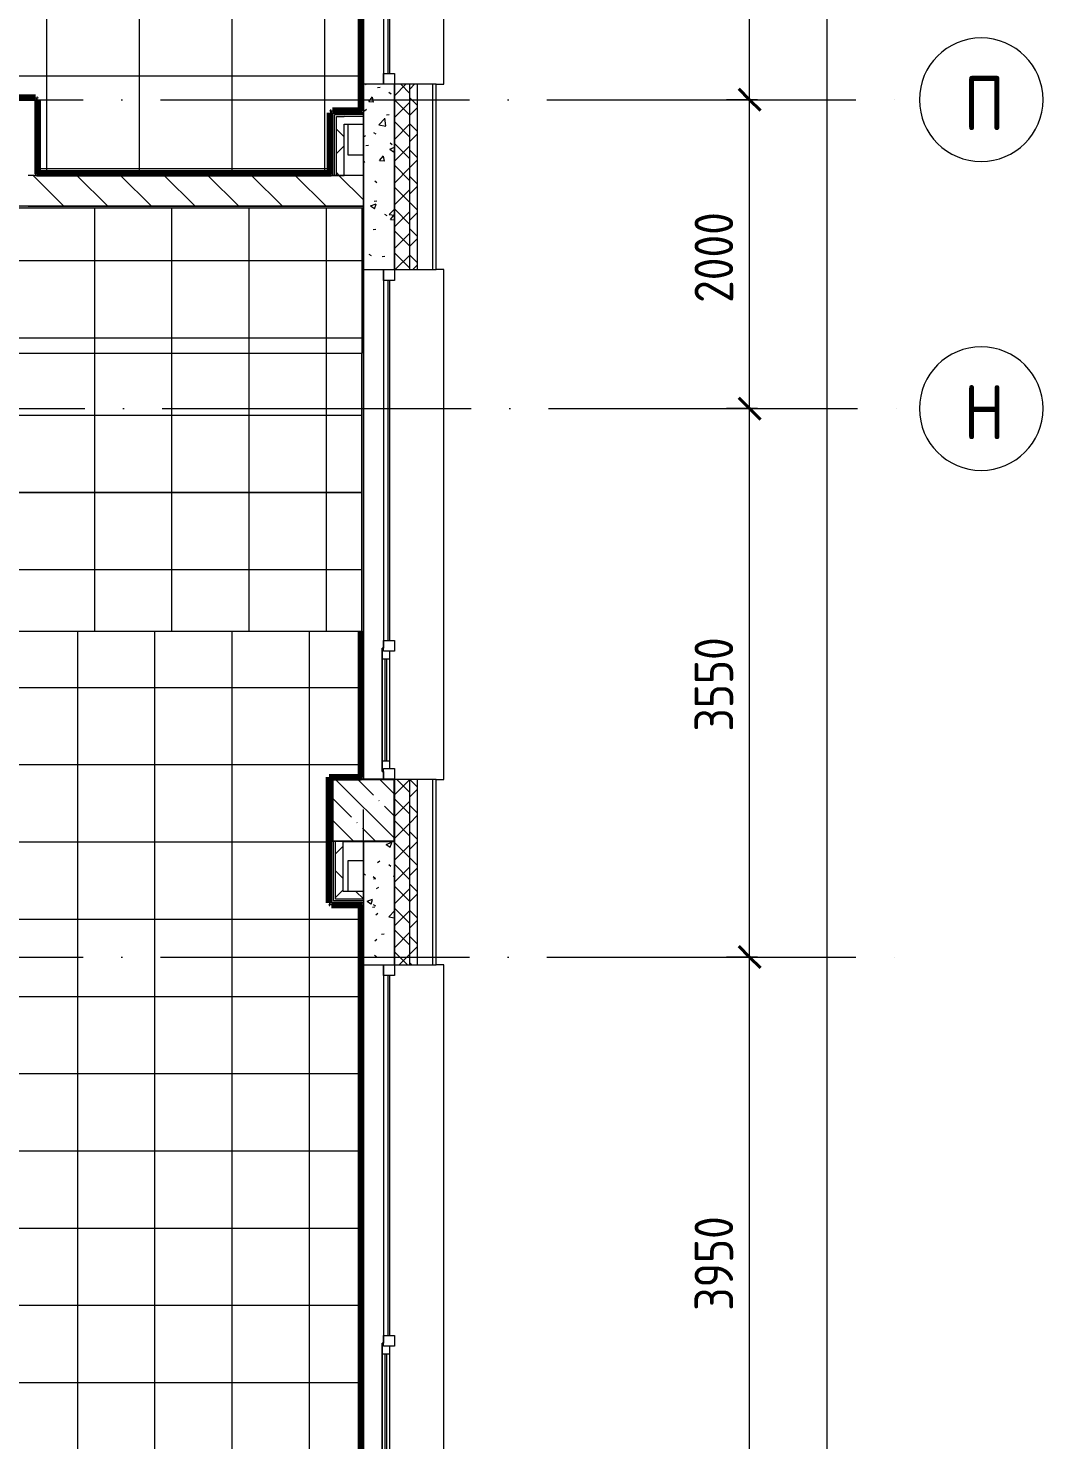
# Model space of a CAD drawing. Header units: millimetres. Extents: x 97 to 214665, y -4577 to 61202.
# Drawn here: x 208078 to 214665, y 36850 to 45988 of the extents above; entities that cross this region are included whole.
import ezdxf

# ---------------------------------------------------------------- set-up
doc = ezdxf.new("R2010")
doc.units = ezdxf.units.MM
doc.linetypes.add('ADSK_Линия сетки', pattern=[2500, 2000, -250, 0, -250])
for name, color, linetype, lineweight in [('A-____-____-DIMS', 211, 'Continuous', 9), ('A-____-____-DIMS-100', 211, 'Continuous', 9), ('A-FLOR-____-OTLN', 192, 'Continuous', 9), ('A-FLOR-____-PATT', 8, 'Continuous', 9), ('A-GLAZ-____-MCUT', 151, 'Continuous', 9), ('A-GLAZ-____-OTLN', 151, 'Continuous', 9), ('A-ROOF-____-OTLN', 132, 'Continuous', 9), ('A-ROOF-____-PATT', 132, 'Continuous', 9), ('A-WALL-____-MCUT', 113, 'Continuous', 9), ('A-WALL-____-PATT', 111, 'Continuous', 9), ('A-WALL-FNSH-MCUT', 113, 'Continuous', 9), ('I-WALL-____-OTLN', 2, 'Continuous', 9), ('S-COLS-____-MCUT', 52, 'Continuous', 9), ('S-COLS-____-OTLN', 52, 'Continuous', 9), ('S-GRID-____-IDEN', 1, 'Continuous', 20), ('S-GRID-____-OTLN', 1, 'Continuous', 9)]:
    doc.layers.add(name, color=color, linetype=linetype, lineweight=lineweight)
doc.styles.add('GOST Common', font='GOST_Common.ttf', dxfattribs={"width": 0.9, "height": 250})
doc.styles.add('GOST Common_2', font='GOST_Common.ttf', dxfattribs={"width": 0.9, "height": 350})
doc.dimstyles.new('ADSK_Основной_2_5_мм', dxfattribs={"dimscale": 304.8, "dimtxt": 0.824897, "dimasz": 0.463911, "dimexe": 0.492126, "dimexo": 0.001615, "dimgap": 0.098425, "dimtad": 1, "dimlfac": 304.8, "dimrnd": 0.01, "dimdsep": 46, "dimtxsty": 'GOST Common', "dimblk1": 'OBLIQUE', "dimblk2": 'OBLIQUE', "dimsah": 1, "dimcen": 0.09, "dimdle": 0.492126, "dimazin": 2, "dimtfac": 1, "dimtdec": 4, "dimtix": 1, "dimtmove": 0, "dimatfit": 3, "dimfxl": 1, "dimtvp": 1, "dimtolj": 1, "dimtzin": 0, "dimlwd": 20, "dimlwe": 20, "dimarcsym": 2})
doc.dimstyles.new('ADSK_Основной_2_5_мм_Округление_до_10_мм', dxfattribs={"dimscale": 304.8, "dimtxt": 0.824897, "dimasz": 0.463911, "dimexe": 0.492126, "dimexo": 0.001615, "dimgap": 0.098425, "dimtad": 1, "dimdec": 0, "dimlfac": 304.8, "dimrnd": 10, "dimdsep": 46, "dimtxsty": 'GOST Common', "dimblk1": 'OBLIQUE', "dimblk2": 'OBLIQUE', "dimsah": 1, "dimcen": 0.09, "dimdle": 0.492126, "dimazin": 2, "dimtfac": 1, "dimtdec": 4, "dimtix": 1, "dimtmove": 0, "dimatfit": 3, "dimfxl": 1, "dimtvp": 1, "dimtolj": 1, "dimtzin": 0, "dimlwd": 20, "dimlwe": 20, "dimarcsym": 2})
pattern_1 = [(45, (0, 0), (-141.42136, 141.42136), []), (135, (0, 0), (-141.42136, -141.42136), [])]
pattern_2 = [(50, (0, 0), (364.36793, -31.8783), [38.1, -419.1]), (355, (0, 0), (-70.48585, 382.1133), [30.48, -335.28]), (100.451, (30.36, -2.66), (293.885, 350.2334), [32.38, -356.18]), (46.184, (0, 101.6), (542.1585, -84.0858), [57.15, -628.65]), (96.636, (45.2, 94.6), (474.8049, 494.8554), [48.57, -534.27]), (351.184, (0, 101.6), (474.8102, 494.85), [45.72, -502.92]), (21, (50.8, 76.2), (303.22847, -204.53046), [38.1, -419.1]), (326, (50.8, 76.2), (123.6039, 368.37604), [30.48, -335.28]), (71.451, (76.07, 59.16), (426.8341, 163.8427), [32.38, -356.18]), (37.5, (0, 0), (6.17665, 169.11015), [16.764, -314.452, 16.764, -323.596, -336.55]), (37.5, (0, 0), (6.17665, 169.11015), [-671.576, 16.764, -319.786]), (7.5, (0, 0), (133.63888, 200.3615), [16.764, -177.292, 16.764, -306.832, -128.27]), (7.5, (0, 0), (133.63888, 200.3615), [-517.652, 16.764, -111.506]), (327.5, (-113.28, 0), (271.18182, -11.45836), [16.764, -110.236, 16.764, -379.476, -525.78]), (327.5, (-113.28, 0), (271.18182, -11.45836), [-523.24, 16.764, -509.016]), (317.5, (-164.08, 0), (296.2585, 50.85285), [16.764, -148.336, 16.764, -246.38, -373.38]), (317.5, (-164.08, 0), (296.2585, 50.85285), [-428.244, 16.764, -356.616])]
pattern_3 = [(180, (197508.1, 42982.66), (-6e-14, -500), []), (270, (197508.1, 42982.66), (500, 3e-14), [])]

# ---------------------------------------------------------------- blocks, each defined once
blk = doc.blocks.new('Окно_СКБ_2Ст1 - Окно_СКБ_2Ст 3300_ОК2-29018964-О_АИ_ПП_4_200_Целиком')
at = {"layer": 'A-GLAZ-____-MCUT', "color": 90}
for p, q in [((-1650, -195), (-1650, -125)), ((-1650, -125), (-1580, -125)), ((-1580, -125), (-1580, -195)), ((750, -195), (750, -125)), ((750, -125), (820, -125)), ((820, -125), (820, -195)), ((1580, -155), (820, -155)), ((820, -155), (820, -195)), ((870, -205), (870, -155)), ((1530, -205), (1530, -155)), ((1580, -195), (1580, -125)), ((1580, -125), (1650, -125)), ((1580, -195), (1580, -155)), ((1650, -125), (1650, -195)), ((-1580, -195), (-1650, -195)), ((820, -195), (750, -195)), ((820, -195), (800, -195)), ((800, -195), (800, -205)), ((800, -205), (1600, -205)), ((1600, -205), (800, -205)), ((1650, -195), (1580, -195)), ((1600, -195), (1580, -195)), ((1600, -205), (1600, -195))]:
    blk.add_line(p, q, dxfattribs=at)
at = {"layer": 'A-GLAZ-____-MCUT', "color": 10, "lineweight": 5}
for p, q in [((750, -155), (-1580, -155)), ((750, -165), (-1580, -165)), ((870, -175), (1530, -175)), ((1530, -185), (870, -185))]:
    blk.add_line(p, q, dxfattribs=at)
at = {"layer": 'A-GLAZ-____-OTLN', "color": 10, "lineweight": 5}
for p, q in [((-1650, -195), (800, -195)), ((1600, -195), (1650, -195))]:
    blk.add_line(p, q, dxfattribs=at)
blk = doc.blocks.new('WNW_Отлив1 - Отлив_металлический 2-28598290-О_АИ_ПП_4_200_Целиком')
at = {"layer": 'A-GLAZ-____-OTLN', "color": 10, "lineweight": 5}
for p, q in [((1650, 320), (-1650, 320)), ((-1650, 320), (-1650, 270)), ((1650, 270), (1650, 320))]:
    blk.add_line(p, q, dxfattribs=at)
blk = doc.blocks.new('Окно_СКБ_1Ст1 - 120_Окно_СКБ_1Ст_1700_ОК19Л-29018914-О_АИ_ПП_4_200_Целиком')
at = {"layer": 'A-GLAZ-____-MCUT', "color": 90}
for p, q in [((-850, -195), (-850, -125)), ((-850, -125), (-780, -125)), ((-780, -125), (-780, -195)), ((780, -195), (780, -125)), ((780, -125), (850, -125)), ((850, -125), (850, -195)), ((-780, -195), (-850, -195)), ((850, -195), (780, -195))]:
    blk.add_line(p, q, dxfattribs=at)
at = {"layer": 'A-GLAZ-____-MCUT', "color": 10, "lineweight": 5}
for p, q in [((780, -155), (-780, -155)), ((780, -165), (-780, -165))]:
    blk.add_line(p, q, dxfattribs=at)
at = {"layer": 'A-GLAZ-____-OTLN', "color": 10, "lineweight": 5}
blk.add_line((-850, -195), (850, -195), dxfattribs=at)
blk = doc.blocks.new('WNW_Отлив1 - Отлив_металлический 2-28595994-О_АИ_ПП_4_200_Целиком')
at = {"layer": 'A-GLAZ-____-OTLN', "color": 10, "lineweight": 5}
for p, q in [((850, 320), (-850, 320)), ((-850, 320), (-850, 270)), ((850, 270), (850, 320))]:
    blk.add_line(p, q, dxfattribs=at)
blk = doc.blocks.new('0083_СОШ675_АР_R22_rvt-1-О_АИ_ПП_4_200_Целиком')
at = {"layer": 'A-WALL-____-PATT', "lineweight": 5}
h = blk.add_hatch(dxfattribs=at)
h.set_pattern_fill('FP_7', color=10, style=0, pattern_type=2)
h.set_pattern_definition([(135, (0, 0), (-84.85281, -84.85281), []), (225, (0, 0), (84.85281, -84.85281), [])])
h.paths.add_polyline_path([(153100, -275), (153100, 625), (153050, 625), (153050, -275)])
h.paths.add_polyline_path([(153100, 3925), (153100, 5125), (153050, 5125), (153050, 3925)])
h.paths.add_polyline_path([(153100, 6825), (153100, 7525), (153050, 7525), (153050, 6825)])
h.paths.add_polyline_path([(153050, 8425), (153100, 8425), (153100, 9625), (153050, 9625), (153050, 8582.5)])
h.paths.add_polyline_path([(153050, 12925), (153100, 12925), (153100, 14125), (153050, 14125), (153050, 13229.8)])
h.paths.add_polyline_path([(153050, 17425), (153100, 17425), (153100, 18625), (153050, 18625)])
h.paths.add_polyline_path([(153100, 19525), (153100, 20225), (153050, 20225), (153050, 19525)])
h.paths.add_polyline_path([(153100, 21925), (153100, 23125), (153050, 23125), (153050, 21925)])
h.paths.add_polyline_path([(153050, 24825), (153100, 24825), (153100, 25525), (153050, 25525)])
h.paths.add_polyline_path([(153050, 26425), (153100, 26425), (153100, 27625), (153050, 27625)])
h.paths.add_polyline_path([(153100, 30925), (153100, 32125), (153050, 32125), (153050, 30925)])
h.paths.add_polyline_path([(153100, 33825), (153100, 34525), (153050, 34525), (153050, 33825)])
h.paths.add_polyline_path([(153100, 35425), (153100, 36625), (153050, 36625), (153050, 35425)])
h.paths.add_polyline_path([(153050, 39925), (153100, 39925), (153100, 41125), (153050, 41125), (153050, 40389.9)])
h.paths.add_polyline_path([(153050, 44425), (153100, 44425), (153100, 45625), (153050, 45625)])
h.paths.add_polyline_path([(153100, 47325), (153100, 48025), (153050, 48025), (153050, 47325)])
h.paths.add_polyline_path([(153050, 48925), (153100, 48925), (153100, 50125), (153050, 50125), (153050, 49064.6)])
h.paths.add_polyline_path([(153100, 51025), (153100, 51725), (153050, 51725), (153050, 51025)])
h.paths.add_polyline_path([(153100, 53425), (153100, 54625), (153050, 54625), (153050, 53425)])
h.paths.add_polyline_path([(153100, 57925), (153100, 59075), (153050, 59075), (153050, 57925)])
h = blk.add_hatch(dxfattribs=at)
h.set_pattern_fill('FP_21', color=10, style=0, pattern_type=2)
h.set_pattern_definition([(45, (0, 0), (-70.71068, 70.71068), []), (135, (0, 0), (-70.71068, -70.71068), [])])
h.paths.add_polyline_path([(153050, -175), (153050, 625), (152950, 625), (152950, -175)])
h.paths.add_polyline_path([(153050, 3925), (153050, 5125), (152950, 5125), (152950, 3925)])
h.paths.add_polyline_path([(152950, 6825), (153050, 6825), (153050, 7525), (152950, 7525)])
h.paths.add_polyline_path([(153050, 8425), (153050, 9625), (152950, 9625), (152950, 8425)])
h.paths.add_polyline_path([(152950, 12925), (153050, 12925), (153050, 14125), (152950, 14125), (152950, 13229.8)])
h.paths.add_polyline_path([(153050, 17425), (153050, 18625), (152950, 18625), (152950, 17425)])
h.paths.add_polyline_path([(153050, 19525), (153050, 20225), (152950, 20225), (152950, 19525)])
h.paths.add_polyline_path([(152950, 21925), (153050, 21925), (153050, 23125), (152950, 23125), (152950, 22325)])
h.paths.add_polyline_path([(152950, 24825), (153050, 24825), (153050, 25525), (152950, 25525)])
h.paths.add_polyline_path([(153050, 26425), (153050, 27625), (152950, 27625), (152950, 26425)])
h.paths.add_polyline_path([(153050, 30925), (153050, 32125), (152950, 32125), (152950, 30925)])
h.paths.add_polyline_path([(153050, 33825), (153050, 34525), (152950, 34525), (152950, 33825)])
h.paths.add_polyline_path([(152950, 35425), (153050, 35425), (153050, 36625), (152950, 36625), (152950, 35825)])
h.paths.add_polyline_path([(153050, 39925), (153050, 41125), (152950, 41125), (152950, 39925)])
h.paths.add_polyline_path([(153050, 44425), (153050, 45625), (152950, 45625), (152950, 44425)])
h.paths.add_polyline_path([(152950, 47325), (153050, 47325), (153050, 48025), (152950, 48025), (152950, 47725)])
h.paths.add_polyline_path([(153050, 48925), (153050, 50125), (152950, 50125), (152950, 48925)])
h.paths.add_polyline_path([(153050, 51025), (153050, 51725), (152950, 51725), (152950, 51025)])
h.paths.add_polyline_path([(153050, 53425), (153050, 54625), (152950, 54625), (152950, 53425)])
h.paths.add_polyline_path([(153050, 57925), (153050, 58975), (152950, 58975), (152950, 57925)])
h = blk.add_hatch(dxfattribs=at)
h.set_pattern_fill('FP_74', color=10, style=0, pattern_type=2)
h.set_pattern_definition(pattern_2)
h.paths.add_polyline_path([(152750, 44425), (152950, 44425), (152950, 45625), (152750, 45625), (152750, 44727.3)])
h = blk.add_hatch(dxfattribs=at)
h.set_pattern_fill('FP_20', color=252, style=0, pattern_type=2)
h.set_pattern_definition(pattern_1)
h.paths.add_polyline_path([(152575, 45035), (152625, 45035), (152625, 45416), (152575, 45416)])
h = blk.add_hatch(dxfattribs=at)
h.set_pattern_fill('FP_8', color=10, style=0, pattern_type=2)
h.set_pattern_definition([(135, (0, 0), (-141.42136, -141.42136), [])])
h.paths.add_polyline_path([(151903.3, 44835), (152750, 44835), (152750, 45035), (150580, 45035), (150580, 44835), (150936.9, 44835)])
h = blk.add_hatch(dxfattribs=at)
h.set_pattern_fill('FP_20', color=252, style=0, pattern_type=2)
h.set_pattern_definition(pattern_1)
h.paths.add_polyline_path([(152618, 40400.1), (152618, 40725), (152568, 40725), (152568, 40400.1)])
h = blk.add_hatch(dxfattribs=at)
h.set_pattern_fill('FP_74', color=10, style=0, pattern_type=2)
h.set_pattern_definition(pattern_2)
h.paths.add_polyline_path([(152750, 36225), (152950, 36225), (152950, 36625), (152750, 36625)])
h.paths.add_polyline_path([(152750, 39925), (152950, 39925), (152950, 40725), (152750, 40725), (152750, 40389.9)])
h = blk.add_hatch(dxfattribs=at)
h.set_pattern_fill('FP_20', color=252, style=0, pattern_type=2)
h.set_pattern_definition(pattern_1)
h.paths.add_polyline_path([(152750, 40350.1), (152750, 40400.1), (152568, 40400.1), (152568, 40350.1)])
at = {"layer": 'S-COLS-____-OTLN', "lineweight": 5}
h = blk.add_hatch(dxfattribs=at)
h.set_pattern_fill('FP_31', color=256, style=0, pattern_type=2)
h.set_pattern_definition([(135, (0, 0), (-142.5612, -142.5612), []), (135, (142.56, 0), (-142.5612, -142.5612), [252.016, -50.403, 3.353, -47.05])])
h.paths.add_polyline_path([(152555.5, 40725), (152950, 40725), (152950, 41125), (152550, 41125), (152550, 40725)])
at = {"layer": 'A-FLOR-____-OTLN', "color": 90}
for p, q in [((152650, 45166), (152650, 45366)), ((152750, 45166), (152650, 45166)), ((152650, 40400.1), (152650, 40600.1)), ((152650, 40600.1), (152750, 40600.1))]:
    blk.add_line(p, q, dxfattribs=at)
at = {"layer": 'A-WALL-____-MCUT', "color": 50, "lineweight": 13}
for p, q in [((152750, 45625), (152750, 44425)), ((152950, 45625), (152750, 45625)), ((152950, 45625), (152950, 44425)), ((152950, 44425), (152950, 45625)), ((153100, 45625), (153050, 45625)), ((153050, 44425), (153050, 45625)), ((153100, 44425), (153100, 45625)), ((152575, 45035), (152575, 45416)), ((152575, 45416), (152625, 45416)), ((152750, 45416), (152625, 45416)), ((152625, 45035), (152625, 45366)), ((152625, 45366), (152750, 45366)), ((152750, 45366), (152750, 45416)), ((152750, 45035), (150580, 45035)), ((152575, 45035), (152625, 45035)), ((152750, 44835), (152750, 45035)), ((150580, 44835), (152750, 44835)), ((152750, 44425), (152950, 44425)), ((153050, 44425), (153100, 44425)), ((153100, 41125), (153050, 41125)), ((153050, 39925), (153050, 41125)), ((153100, 39925), (153100, 41125)), ((152568, 40400.1), (152568, 40725)), ((152618, 40400.1), (152618, 40725)), ((152750, 40725), (152750, 39925)), ((152950, 40725), (152750, 40725)), ((152950, 40725), (152950, 39925)), ((152950, 39925), (152950, 40725)), ((152568, 40350.1), (152568, 40400.1)), ((152750, 40400.1), (152618, 40400.1)), ((152750, 40350.1), (152750, 40400.1)), ((152750, 40350.1), (152568, 40350.1)), ((152750, 39925), (152950, 39925)), ((153050, 39925), (153100, 39925))]:
    blk.add_line(p, q, dxfattribs=at)
at = {"layer": 'A-WALL-____-MCUT', "color": 90}
for p, q in [((153050, 45625), (152950, 45625)), ((153200, 45625), (153100, 45625)), ((152950, 44425), (153050, 44425)), ((153100, 44425), (153200, 44425)), ((152950, 41125), (152950, 40725)), ((153050, 41125), (152950, 41125)), ((153200, 41125), (153100, 41125)), ((152950, 39925), (153050, 39925)), ((153100, 39925), (153200, 39925))]:
    blk.add_line(p, q, dxfattribs=at)
at = {"layer": 'A-WALL-____-MCUT', "color": 10, "lineweight": 5}
for p, q in [((153200, 44425), (153200, 45625)), ((152562.5, 45035), (152562.5, 45428.5)), ((152562.5, 45428.5), (152575, 45428.5)), ((152575, 45428.5), (152625, 45428.5)), ((152750, 45428.5), (152625, 45428.5)), ((153200, 39925), (153200, 41125)), ((152555.5, 40725), (152550, 40725)), ((152555.5, 40400.1), (152555.5, 40725)), ((152568, 40725), (152555.5, 40725)), ((152618, 40725), (152568, 40725)), ((152555.5, 40350.1), (152555.5, 40400.1)), ((152555.5, 40337.6), (152555.5, 40350.1)), ((152750, 40337.6), (152555.5, 40337.6))]:
    blk.add_line(p, q, dxfattribs=at)
at = {"layer": 'A-WALL-FNSH-MCUT', "color": 90}
for p, q in [((153220, 45625), (153200, 45625)), ((153220, 44425), (153220, 45625)), ((152550, 45441), (152550, 45035)), ((152562.5, 45441), (152550, 45441)), ((152575, 45441), (152562.5, 45441)), ((152625, 45441), (152575, 45441)), ((152750, 45441), (152625, 45441)), ((152750, 45428.5), (152750, 45441)), ((152750, 45416), (152750, 45428.5)), ((152550, 45035), (152562.5, 45035)), ((152562.5, 45035), (152575, 45035)), ((153200, 44425), (153220, 44425)), ((153220, 41125), (153200, 41125)), ((153220, 39925), (153220, 41125)), ((152543, 40725), (152543, 40400.1)), ((152550, 40725), (152543, 40725)), ((152543, 40400.1), (152543, 40350.1)), ((152543, 40350.1), (152543, 40337.6)), ((152543, 40337.6), (152543, 40325.1)), ((152543, 40325.1), (152750, 40325.1)), ((152750, 40337.6), (152750, 40350.1)), ((152750, 40325.1), (152750, 40337.6)), ((153200, 39925), (153220, 39925))]:
    blk.add_line(p, q, dxfattribs=at)
at = {"layer": 'I-WALL-____-OTLN', "color": 90}
for p, q in [((152750, 45625), (152750, 47325)), ((152750, 41125), (152750, 44425)), ((152750, 36625), (152750, 39925))]:
    blk.add_line(p, q, dxfattribs=at)
at = {"layer": 'S-COLS-____-MCUT', "color": 130, "lineweight": 25}
for p, q in [((152950, 41125), (152550, 41125)), ((152550, 41125), (152550, 40725)), ((152950, 40725), (152950, 41125)), ((152618, 40725), (152950, 40725))]:
    blk.add_line(p, q, dxfattribs=at)
at = {"layer": 'S-COLS-____-OTLN', "color": 90}
for p, q in [((152550, 40725), (152555.5, 40725)), ((152555.5, 40725), (152568, 40725)), ((152568, 40725), (152618, 40725))]:
    blk.add_line(p, q, dxfattribs=at)
at = {"layer": 'A-GLAZ-____-OTLN', "color": 90, "lineweight": 9, "rotation": 269.9999999999999}
for name, p in [('Окно_СКБ_1Ст1 - 120_Окно_СКБ_1Ст_1700_ОК19Л-29018914-О_АИ_ПП_4_200_Целиком', (153075, 46475)), ('WNW_Отлив1 - Отлив_металлический 2-28595994-О_АИ_ПП_4_200_Целиком', (152950, 46475)), ('Окно_СКБ_2Ст1 - Окно_СКБ_2Ст 3300_ОК2-29018964-О_АИ_ПП_4_200_Целиком', (153075, 42775)), ('WNW_Отлив1 - Отлив_металлический 2-28598290-О_АИ_ПП_4_200_Целиком', (152950, 42775)), ('Окно_СКБ_2Ст1 - Окно_СКБ_2Ст 3300_ОК2-29018964-О_АИ_ПП_4_200_Целиком', (153075, 38275)), ('WNW_Отлив1 - Отлив_металлический 2-28598290-О_АИ_ПП_4_200_Целиком', (152950, 38275))]:
    blk.add_blockref(name, p, dxfattribs=at)
blk = doc.blocks.new('Ось сетки - Круг_Ø8 мм-8258-О_АИ_ПП_4_200_Целиком')
at = {"layer": 'S-GRID-____-IDEN'}
for start, end in [(360, 180), (180, 360)]:
    blk.add_arc((0, 0), 4, start, end, dxfattribs=at)
blk = doc.blocks.new('DIMBLOCK2-О_АИ_ПП_4_200_Целиком')
at = {"layer": 'A-____-____-DIMS-100', "lineweight": 20}
for p, q in [((213247.8, 58925), (213247.8, -125)), ((213197.8, 58775), (213397.8, 58775)), ((213247.8, 58775), (213197.8, 58775)), ((213197.8, 25), (213397.8, 25)), ((213247.8, 25), (213197.8, 25))]:
    blk.add_line(p, q, dxfattribs=at)
at = {"layer": 'A-____-____-DIMS-100', "lineweight": 40}
for p, q in [((213247.8, 58775), (213177.1, 58845.7)), ((213247.8, 58775), (213318.5, 58704.3)), ((213247.8, 25), (213177.1, 95.7)), ((213247.8, 25), (213318.5, -45.7))]:
    blk.add_line(p, q, dxfattribs=at)
at = {"layer": 'A-____-____-DIMS-100', "color": 0, "lineweight": 20, "insert": (212891.1, 29005.8), "char_height": 250, "width": 946.054, "attachment_point": 1, "rotation": 90, "line_spacing_factor": 1.022761, "style": 'GOST Common'}
blk.add_mtext('58750', dxfattribs=at)
blk = doc.blocks.new('_Oblique')
at = {"color": 0, "linetype": 'ByBlock', "lineweight": -2}
blk.add_line((-0.5, -0.5), (0.5, 0.5), dxfattribs=at)
blk = doc.blocks.new('DIMBLOCK69-О_АИ_ПП_4_200_Целиком')
at = {"layer": 'A-____-____-DIMS-100', "lineweight": 40}
for p, q in [((212747.8, 39975), (212677.1, 40045.7)), ((212747.8, 39975), (212818.5, 39904.3)), ((212747.8, 36025.2), (212677.1, 36095.9)), ((212747.8, 36025.2), (212818.5, 35954.5))]:
    blk.add_line(p, q, dxfattribs=at)
at = {"layer": 'A-____-____-DIMS-100', "lineweight": 20}
for p, q in [((212797.8, 39975), (212597.8, 39975)), ((212747.8, 36025.2), (212747.8, 39975)), ((212747.8, 39975), (212797.8, 39975)), ((212797.8, 36025.2), (212597.8, 36025.2)), ((212747.8, 36025.2), (212797.8, 36025.2))]:
    blk.add_line(p, q, dxfattribs=at)
at = {"layer": 'A-____-____-DIMS-100', "color": 0, "lineweight": 20, "insert": (212391.1, 37684.7), "char_height": 250, "width": 756.843, "attachment_point": 1, "rotation": 90, "line_spacing_factor": 1.022761, "style": 'GOST Common'}
blk.add_mtext('3950', dxfattribs=at)
blk = doc.blocks.new('DIMBLOCK70-О_АИ_ПП_4_200_Целиком')
at = {"layer": 'A-____-____-DIMS-100', "lineweight": 40}
for p, q in [((212747.8, 43525), (212677.1, 43595.7)), ((212747.8, 43525), (212818.5, 43454.3)), ((212747.8, 39975), (212677.1, 40045.7)), ((212747.8, 39975), (212818.5, 39904.3))]:
    blk.add_line(p, q, dxfattribs=at)
at = {"layer": 'A-____-____-DIMS-100', "lineweight": 20}
for p, q in [((212797.8, 43525), (212597.8, 43525)), ((212747.8, 39975), (212747.8, 43525)), ((212747.8, 43525), (212797.8, 43525)), ((212797.8, 39975), (212597.8, 39975)), ((212747.8, 39975), (212797.8, 39975))]:
    blk.add_line(p, q, dxfattribs=at)
at = {"layer": 'A-____-____-DIMS-100', "color": 0, "lineweight": 20, "insert": (212391.1, 41434.6), "char_height": 250, "width": 756.843, "attachment_point": 1, "rotation": 90, "line_spacing_factor": 1.022761, "style": 'GOST Common'}
blk.add_mtext('3550', dxfattribs=at)
blk = doc.blocks.new('DIMBLOCK71-О_АИ_ПП_4_200_Целиком')
at = {"layer": 'A-____-____-DIMS-100', "lineweight": 20}
for p, q in [((212797.8, 45525), (212597.8, 45525)), ((212747.8, 43525), (212747.8, 45525)), ((212747.8, 45525), (212797.8, 45525)), ((212797.8, 43525), (212597.8, 43525)), ((212747.8, 43525), (212797.8, 43525))]:
    blk.add_line(p, q, dxfattribs=at)
at = {"layer": 'A-____-____-DIMS-100', "lineweight": 40}
for p, q in [((212747.8, 45525), (212677.1, 45595.7)), ((212747.8, 45525), (212818.5, 45454.3)), ((212747.8, 43525), (212677.1, 43595.7)), ((212747.8, 43525), (212818.5, 43454.3))]:
    blk.add_line(p, q, dxfattribs=at)
at = {"layer": 'A-____-____-DIMS-100', "color": 0, "lineweight": 20, "insert": (212391.1, 44209.6), "char_height": 250, "width": 756.843, "attachment_point": 1, "rotation": 90, "line_spacing_factor": 1.022761, "style": 'GOST Common'}
blk.add_mtext('2000', dxfattribs=at)
blk = doc.blocks.new('DIMBLOCK72-О_АИ_ПП_4_200_Целиком')
at = {"layer": 'A-____-____-DIMS-100', "lineweight": 20}
for p, q in [((212797.8, 47525.1), (212597.8, 47525.1)), ((212747.8, 45525), (212747.8, 47525.1)), ((212747.8, 47525.1), (212797.8, 47525.1)), ((212797.8, 45525), (212597.8, 45525)), ((212747.8, 45525), (212797.8, 45525))]:
    blk.add_line(p, q, dxfattribs=at)
at = {"layer": 'A-____-____-DIMS-100', "lineweight": 40}
for p, q in [((212747.8, 47525.1), (212677.1, 47595.8)), ((212747.8, 47525.1), (212818.5, 47454.4)), ((212747.8, 45525), (212677.1, 45595.7)), ((212747.8, 45525), (212818.5, 45454.3))]:
    blk.add_line(p, q, dxfattribs=at)
at = {"layer": 'A-____-____-DIMS-100', "color": 0, "lineweight": 20, "insert": (212391.1, 46209.7), "char_height": 250, "width": 756.843, "attachment_point": 1, "rotation": 90, "line_spacing_factor": 1.022761, "style": 'GOST Common'}
blk.add_mtext('2000', dxfattribs=at)

msp = doc.modelspace()

# ---------------------------------------------------------------- hatches: boundary and pattern name
at = {"layer": 'A-FLOR-____-PATT'}
h = msp.add_hatch(dxfattribs=at)
h.set_pattern_fill('FP_205', color=256, style=0, pattern_type=2)
h.set_pattern_definition([(90, (206398.1, 46280), (-600, 4e-14), []), (180, (206398.1, 46280), (-7e-14, -600), [])])
h.paths.add_polyline_path([(208191.09549, 45049.133836), (210033.09249, 45049.133836), (210033.09249, 45440.999414), (210038.09249, 45441.436013), (210038.09249, 45451), (210048.09249, 45451), (210048.09249, 45456), (210233.114412, 45456), (210233.114412, 47310.000586), (210048.09249, 47310.000586), (210048.09249, 47315.000586), (210038.09249, 47315.644384), (210038.09249, 47325.000586), (210033.09249, 47325), (210033.09249, 47510.000586), (204623.114412, 47510.000586), (204623.114412, 47525), (203373.114412, 47525), (203373.114412, 47520.000586), (203378.114412, 47520.000586), (203378.114412, 47510.000586), (203373.114412, 47510.000586), (203373.114412, 47505.000586), (203068.114412, 47505.000586), (203068.114412, 46815.000586), (203063.114412, 46815.000586), (203063.114412, 46810.000586), (203053.114412, 46810.000586), (203053.114412, 46815.000586), (203048.114412, 46815.000586), (203048.114412, 46810.000586), (202813.114412, 46810.000586), (202813.114412, 46824.999414), (202548.114412, 46824.999), (202548.114412, 45574.999), (202763.114412, 45574.999), (202763.114412, 45400), (203158.114412, 45400), (203158.114412, 45390), (203188.09249, 45390), (203188.09249, 45385), (203198.09249, 45385), (203198.09249, 45375), (203203.09249, 45375), (203203.09249, 45050), (204609.114412, 45050), (204609.114412, 45525.000586), (204614.114412, 45525.000586), (204614.114412, 45535.000586), (204624.114412, 45535.000586), (204624.114412, 45540.000586), (208124.114412, 45540.000586), (208124.114412, 45535.000586), (208134.114412, 45534.355616), (208134.114412, 45525.000586), (208139.114412, 45524.345103), (208139.114412, 45049.133836)])
h = msp.add_hatch(dxfattribs=at)
h.set_pattern_fill('FP_203', color=256, style=0, pattern_type=2)
h.set_pattern_definition([(180, (206398.1, 33720), (-6e-14, -500), []), (270, (206398.1, 33720), (500, 3e-14), [])])
h.paths.add_polyline_path([(203378.131409, 25344.999414), (204628.114412, 25344.999414), (204628.114412, 25360), (210233.09249, 25360), (210233.09249, 26410.000586), (210048.114412, 26410.000586), (210047.664986, 26415.000586), (210038.114412, 26415.000586), (210038.114412, 26425.000586), (210033.114412, 26425.859577), (210033.114412, 26625.001172), (210026.09249, 26625.001172), (210026.09249, 27400.11992), (210031.09249, 27400.11992), (210031.09249, 27410.11992), (210041.09249, 27410.11992), (210041.09249, 27415.11992), (210233.114412, 27415.11992), (210233.114412, 30910.000586), (210048.114412, 30910.000586), (210048.11435, 30915.000586), (210038.114412, 30915.000586), (210038.114412, 30925.000586), (210033.114412, 30925), (210033.114412, 31325.239253), (210038.114412, 31325.239253), (210038.114412, 31335.239253), (210048.114412, 31335.239253), (210048.857733, 31340.239253), (210233.114412, 31340.239253), (210233.114412, 35410.316132), (210041.114412, 35410.316132), (210041.114412, 35415.316132), (210031.114412, 35415.316132), (210031.114412, 35425.316132), (210026.114412, 35425.316132), (210026.114412, 36235.239253), (210031.114412, 36231.90592), (210031.114412, 36235.239253), (210041.114412, 36235.239253), (210041.114412, 36240.239253), (210233.09249, 36240.239253), (210233.09249, 40310.120506), (210041.114412, 40310.120506), (210041.114412, 40315.120506), (210031.114412, 40315.120506), (210031.114412, 40325.120506), (210026.114412, 40325.120506), (210026.114412, 41140.239253), (210233.09249, 41140.239253), (210233.09249, 42083.999414), (203093.114412, 42083.999414), (203093.114412, 40179.999414), (203088.114412, 40179.999414), (203088.114412, 40170), (203078.114412, 40170), (203078.114412, 40165), (202763.09249, 40165), (202763.09249, 39143), (202748.09249, 39143), (202748.09249, 39149.999414), (202548.114412, 39149.999414), (202548.433901, 36649.999414), (202748.114412, 36649.999414), (202748.114412, 36643), (202763.09249, 36643), (202763.09249, 36240.032748), (203078.09249, 36240.032748), (203078.114412, 36235.032748), (203088.09249, 36235.032748), (203088.09249, 36225.032748), (203093.09249, 36225), (203093.09249, 34525), (203088.09249, 34525), (203088.09249, 34515.000586), (203078.09249, 34515.000586), (203078.09249, 34510.000586), (202763.114412, 34510.000586), (202763.114412, 33190.001172), (203078.114412, 33190.001172), (203078.114412, 33185.001172), (203088.114998, 33185.001172), (203088.114412, 33175.001172), (203093.114412, 33175.000586), (203093.114412, 31900.000586), (203112.114412, 31900.000586), (203112.114412, 30299.000586), (203107.114412, 30299.000586), (203107.114412, 30294.000586), (203112.114412, 30294.000586), (203112.114412, 30284.000586), (203107.114412, 30284.000586), (203107.114412, 30279.000586), (202768.114412, 30279.000586), (202768.114412, 29799.999), (202763.114412, 29799.999), (202763.114412, 29794.999), (202753.114412, 29794.999), (202753.114412, 29799.999), (202748.114412, 29800.282425), (202748.114412, 30299.000586), (202747.927246, 30299.000586), (202747.927246, 29799.999), (202548.114412, 29799.999), (202548.114412, 27299.999), (202747.927246, 27299.999), (202748.114412, 27299.999), (202763.114412, 27299.999), (202763.114412, 26840.000586), (203078.114412, 26840.000586), (203078.114412, 26835.000586), (203088.114412, 26835.000586), (203088.114412, 26825.000586), (203093.114412, 26824.139165), (203093.114412, 25360), (203378.114412, 25360), (203378.114412, 25345)])
h.paths.add_polyline_path([(210048.114412, 35825), (210048.114412, 36225), (210041.114412, 36225), (210041.114412, 35825)])
at = {"layer": 'A-ROOF-____-PATT'}
h = msp.add_hatch(dxfattribs=at)
h.set_pattern_fill('FP_225', color=256, style=0, pattern_type=2)
h.set_pattern_definition(pattern_3)
h.paths.add_polyline_path([(210238.09249, 43883.999414), (210238.09249, 44824.847918), (203877.667487, 44824.847918), (203877.667487, 43883.999414), (208435.027453, 43883.999414)])
h = msp.add_hatch(dxfattribs=at)
h.set_pattern_fill('FP_225', color=256, style=0, pattern_type=2)
h.set_pattern_definition(pattern_3)
h.paths.add_polyline_path([(210238.09249, 42983.999414), (210238.09249, 43883.999414), (203877.667487, 43883.999414), (203877.667487, 42983.999414), (208435.027453, 42983.999414)])
h = msp.add_hatch(dxfattribs=at)
h.set_pattern_fill('FP_225', color=256, style=0, pattern_type=2)
h.set_pattern_definition(pattern_3)
h.paths.add_polyline_path([(210238.09249, 42083.999414), (210238.09249, 42983.999414), (203877.667487, 42983.999414), (203877.667487, 42083.999414), (208435.027453, 42083.999414)])
at = {"layer": 'A-WALL-____-PATT'}
for points in [[(210248.114412, 45441), (210248.114412, 45625), (210238.114412, 45625), (210238.114412, 45441)], [(208124.114412, 45525.000586), (208134.114412, 45525.000586), (208134.114412, 45535.000586), (204624.114412, 45535.000586), (204624.114412, 45525.000586), (207468.674241, 45525.000586)], [(208134.114412, 45044.133836), (208134.114412, 45525.000586), (208124.114412, 45525.000586), (208124.114412, 45044.133836)], [(210048.09249, 45044.133836), (210048.09249, 45451), (210038.09249, 45450.14613), (210038.09249, 45044.133836)], [(210238.114412, 45441), (210238.114412, 45451), (210048.09249, 45450.14613), (210048.09249, 45441)], [(209884.566367, 45034.133836), (210048.09249, 45034.133836), (210048.09249, 45044.133836), (208124.114412, 45044.133836), (208124.114412, 45034.133836), (209401.380666, 45034.133836)], [(210238.09249, 44824.847918), (210248.09249, 44824.847918), (210248.09249, 44834.847918), (203047.905324, 44834.847918), (203047.905324, 44824.847918), (209884.566367, 44824.847918)], [(210248.09249, 44424.999414), (210248.09249, 44824.847918), (210238.09249, 44824.847918), (210238.09249, 44424.999414)], [(210041.114412, 40315.120506), (210041.114412, 41125.239253), (210031.114412, 41125.239253), (210031.114412, 40315.120506)], [(210238.09249, 41125.239253), (210238.09249, 41135.239253), (210041.114412, 41135.239253), (210041.114412, 41125.239253)], [(210238.09249, 40315.120506), (210238.09249, 40325.120506), (210041.114412, 40325.120506), (210041.114412, 40315.120506)]]:
    msp.add_hatch(color=7, dxfattribs=at).paths.add_polyline_path(points)
h = msp.add_hatch(color=7, dxfattribs=at)
h.paths.add_polyline_path([(210248.09249, 36225.000586), (210248.09249, 36624.999414), (210238.09249, 36624.999414), (210238.09249, 36225.239253)])
h.paths.add_polyline_path([(210248.09249, 39924.999414), (210248.09249, 40325.120506), (210238.09249, 40325.120506), (210238.09249, 39924.999414)])

# ---------------------------------------------------------------- linework, layer by layer
at = {"layer": 'A-FLOR-____-OTLN'}
msp.add_line((210041.114412, 41125), (210048.114412, 41125), dxfattribs=at)
at = {"layer": 'A-ROOF-____-OTLN'}
for p, q in [((210238.09249, 44424.999414), (210238.09249, 43883.999414)), ((202758.09249, 43883.999414), (210238.09249, 43883.999414)), ((202758.09249, 42983.999414), (210238.09249, 42983.999414)), ((203088.114412, 42083.999414), (210238.09249, 42083.999414))]:
    msp.add_line(p, q, dxfattribs=at)
at = {"layer": 'A-WALL-____-MCUT', "color": 7}
for p, q in [((210238.114412, 45625), (210238.114412, 45451)), ((210248.114412, 45625), (210238.114412, 45625)), ((210248.114412, 45441), (210248.114412, 45625)), ((208134.114412, 45535.000586), (204614.114412, 45535.000586)), ((204624.114412, 45525.000586), (208124.114412, 45525.000586)), ((208124.114412, 45525.000586), (208124.114412, 45034.133836)), ((208134.114412, 45044.133836), (208134.114412, 45535.000586)), ((210038.09249, 45451), (210038.09249, 45044.133836)), ((210238.114412, 45451), (210038.09249, 45451)), ((210048.09249, 45034.133836), (210048.09249, 45441)), ((210048.09249, 45441), (210248.114412, 45441)), ((208124.114412, 45034.133836), (210048.09249, 45034.133836)), ((210038.09249, 45044.133836), (208134.114412, 45044.133836)), ((210248.09249, 44834.847918), (203047.905324, 44834.847918)), ((203047.905324, 44824.847918), (210248.09249, 44824.847918)), ((210238.09249, 44824.847918), (210238.09249, 44424.999414)), ((210248.09249, 44424.999414), (210248.09249, 44834.847918)), ((210238.09249, 44424.999414), (210248.09249, 44424.999414)), ((210031.114412, 41125.239253), (210031.114412, 40315.120506)), ((210031.114412, 41125.239253), (210238.09249, 41125.239253)), ((210041.114412, 40325.120506), (210041.114412, 41135.239253)), ((210238.09249, 41135.239253), (210041.114412, 41135.239253)), ((210238.09249, 41125.239253), (210238.09249, 41135.239253)), ((210031.114412, 40315.120506), (210238.09249, 40315.120506)), ((210248.09249, 40325.120506), (210041.114412, 40325.120506)), ((210238.09249, 40315.120506), (210238.09249, 39924.999414)), ((210248.09249, 39924.999414), (210248.09249, 40325.120506)), ((210238.09249, 39924.999414), (210248.09249, 39924.999414))]:
    msp.add_line(p, q, dxfattribs=at)
at = {"layer": 'I-WALL-____-OTLN', "color": 1, "lineweight": 90}
for p, q in [((210233.114412, 45451), (210233.114412, 47315.000586)), ((204624.114412, 45540.000586), (208124.114412, 45540.000586)), ((208124.114412, 45535.000586), (208124.114412, 45540.000586)), ((208139.114412, 45525.000586), (208134.114412, 45525.000586)), ((208139.114412, 45525.000586), (208139.114412, 45044.107712)), ((210033.09249, 45044.133836), (210033.09249, 45441)), ((210038.09249, 45441), (210033.09249, 45441)), ((210048.09249, 45456), (210238.114412, 45456)), ((210048.09249, 45456), (210048.09249, 45451)), ((208134.114412, 45049.133836), (210038.09249, 45049.133836))]:
    msp.add_line(p, q, dxfattribs=at)
at = {"layer": 'I-WALL-____-OTLN'}
for p, q in [((210238.114412, 45625), (210238.114412, 47315.000586)), ((210248.114412, 47325), (210248.114412, 45625)), ((210248.09249, 44424.999414), (210248.09249, 41125.000586)), ((210238.09249, 41135.239253), (210238.09249, 43883.999414)), ((210238.09249, 36624.999414), (210238.09249, 39924.999414)), ((210248.09249, 39924.999414), (210248.09249, 36624.999414))]:
    msp.add_line(p, q, dxfattribs=at)
at = {"layer": 'I-WALL-____-OTLN', "color": 5, "lineweight": 90}
for p, q in [((210233.09249, 41140.239253), (210233.09249, 42083.999414)), ((210026.114412, 40325.120506), (210026.114412, 41140.239253)), ((210026.114412, 41140.239253), (210233.09249, 41140.239253)), ((210233.09249, 41125.000586), (210233.09249, 41125.239253)), ((210026.114412, 40325.120506), (210031.114412, 40325.120506)), ((210041.114412, 40315.120506), (210041.114412, 40310.120506)), ((210238.220656, 40310.120506), (210041.114412, 40310.120506)), ((210233.09249, 36240.239253), (210233.09249, 40315.120506))]:
    msp.add_line(p, q, dxfattribs=at)
at = {"layer": 'S-GRID-____-OTLN', "linetype": 'ADSK_Линия сетки'}
for p, q in [((210248.115412, -3572.657751), (210248.115412, 61202.00513)), ((53928.563196, 45525.000586), (213846.668489, 45525.000586)), ((53939.102261, 43525.000586), (213846.668489, 43525.000586)), ((53928.563196, 39975.000586), (213846.668489, 39975.000586))]:
    msp.add_line(p, q, dxfattribs=at)

# ---------------------------------------------------------------- block references
at = {"color": 250, "lineweight": 5}
msp.add_blockref('0083_СОШ675_АР_R22_rvt-1-О_АИ_ПП_4_200_Целиком', (57498.114412, 0), dxfattribs=at)
at = {"layer": 'S-GRID-____-IDEN', "xscale": 99.99999999999993, "yscale": 99.99999999999993, "zscale": 99.99999999999993, "rotation": 269.9999999999994}
for p in [(214246.668489, 45525.000586), (214246.668489, 43525.000586)]:
    msp.add_blockref('Ось сетки - Круг_Ø8 мм-8258-О_АИ_ПП_4_200_Целиком', p, dxfattribs=at)

# ---------------------------------------------------------------- texts
at = {"layer": 'S-GRID-____-IDEN', "lineweight": 9, "char_height": 350, "width": 310.2530625, "attachment_point": 1, "style": 'GOST Common_2'}
for s, insert in [('\\fGOST Common|b0|i0|c204|p34|;\\W.9;П', (214133.345596, 45677.587499)), ('\\fGOST Common|b0|i0|c204|p34|;\\W.9;Н', (214133.345596, 43677.587499))]:
    msp.add_mtext(s, dxfattribs=dict(at, insert=insert))

# ---------------------------------------------------------------- dimensions: what is measured, and where the dimension line sits
at = {"layer": 'A-____-____-DIMS', "lineweight": 20}
for base, p1, p2, dimstyle, override, picture, middle in [((213247.8234288606, 25.000586103), (213347.8083277205, 58775.000586104), (213347.8083277203, 25.000586103), 'ADSK_Основной_2_5_мм', {"dimpost": '<>', "dimfxl": 58750}, 'DIMBLOCK2-О_АИ_ПП_4_200_Целиком', (213092.8234288606, 29400.0005861035)), ((212747.823429, 47525.060253), (212647.83853, 45525.000586), (212647.83853, 47525.060253), 'ADSK_Основной_2_5_мм_Округление_до_10_мм', {"dimpost": '<>', "dimfxl": 2000.059667}, 'DIMBLOCK72-О_АИ_ПП_4_200_Целиком', (212592.823429, 46525.030419)), ((212747.823429, 45525.000586), (212647.83853, 43525.000586), (212647.83853, 45525.000586), 'ADSK_Основной_2_5_мм_Округление_до_10_мм', {"dimpost": '<>', "dimfxl": 2000}, 'DIMBLOCK71-О_АИ_ПП_4_200_Целиком', (212592.823429, 44525.000586)), ((212747.823429, 43525.000586), (212647.83853, 39975.000586), (212647.83853, 43525.000586), 'ADSK_Основной_2_5_мм_Округление_до_10_мм', {"dimpost": '<>', "dimfxl": 3550}, 'DIMBLOCK70-О_АИ_ПП_4_200_Целиком', (212592.823429, 41750.000586)), ((212747.823429, 39975.000586), (212647.83853, 36025.151496), (212647.83853, 39975.000586), 'ADSK_Основной_2_5_мм_Округление_до_10_мм', {"dimpost": '<>', "dimfxl": 3949.84909}, 'DIMBLOCK69-О_АИ_ПП_4_200_Целиком', (212592.823429, 38000.076041))]:
    dim = msp.add_linear_dim(base=base, p1=p1, p2=p2, angle=90, dimstyle=dimstyle, override=override, dxfattribs=at)
    dim.commit()
    dim.dimension.update_dxf_attribs({"geometry": picture, "text_midpoint": middle})

doc.saveas('drawing.dxf')
